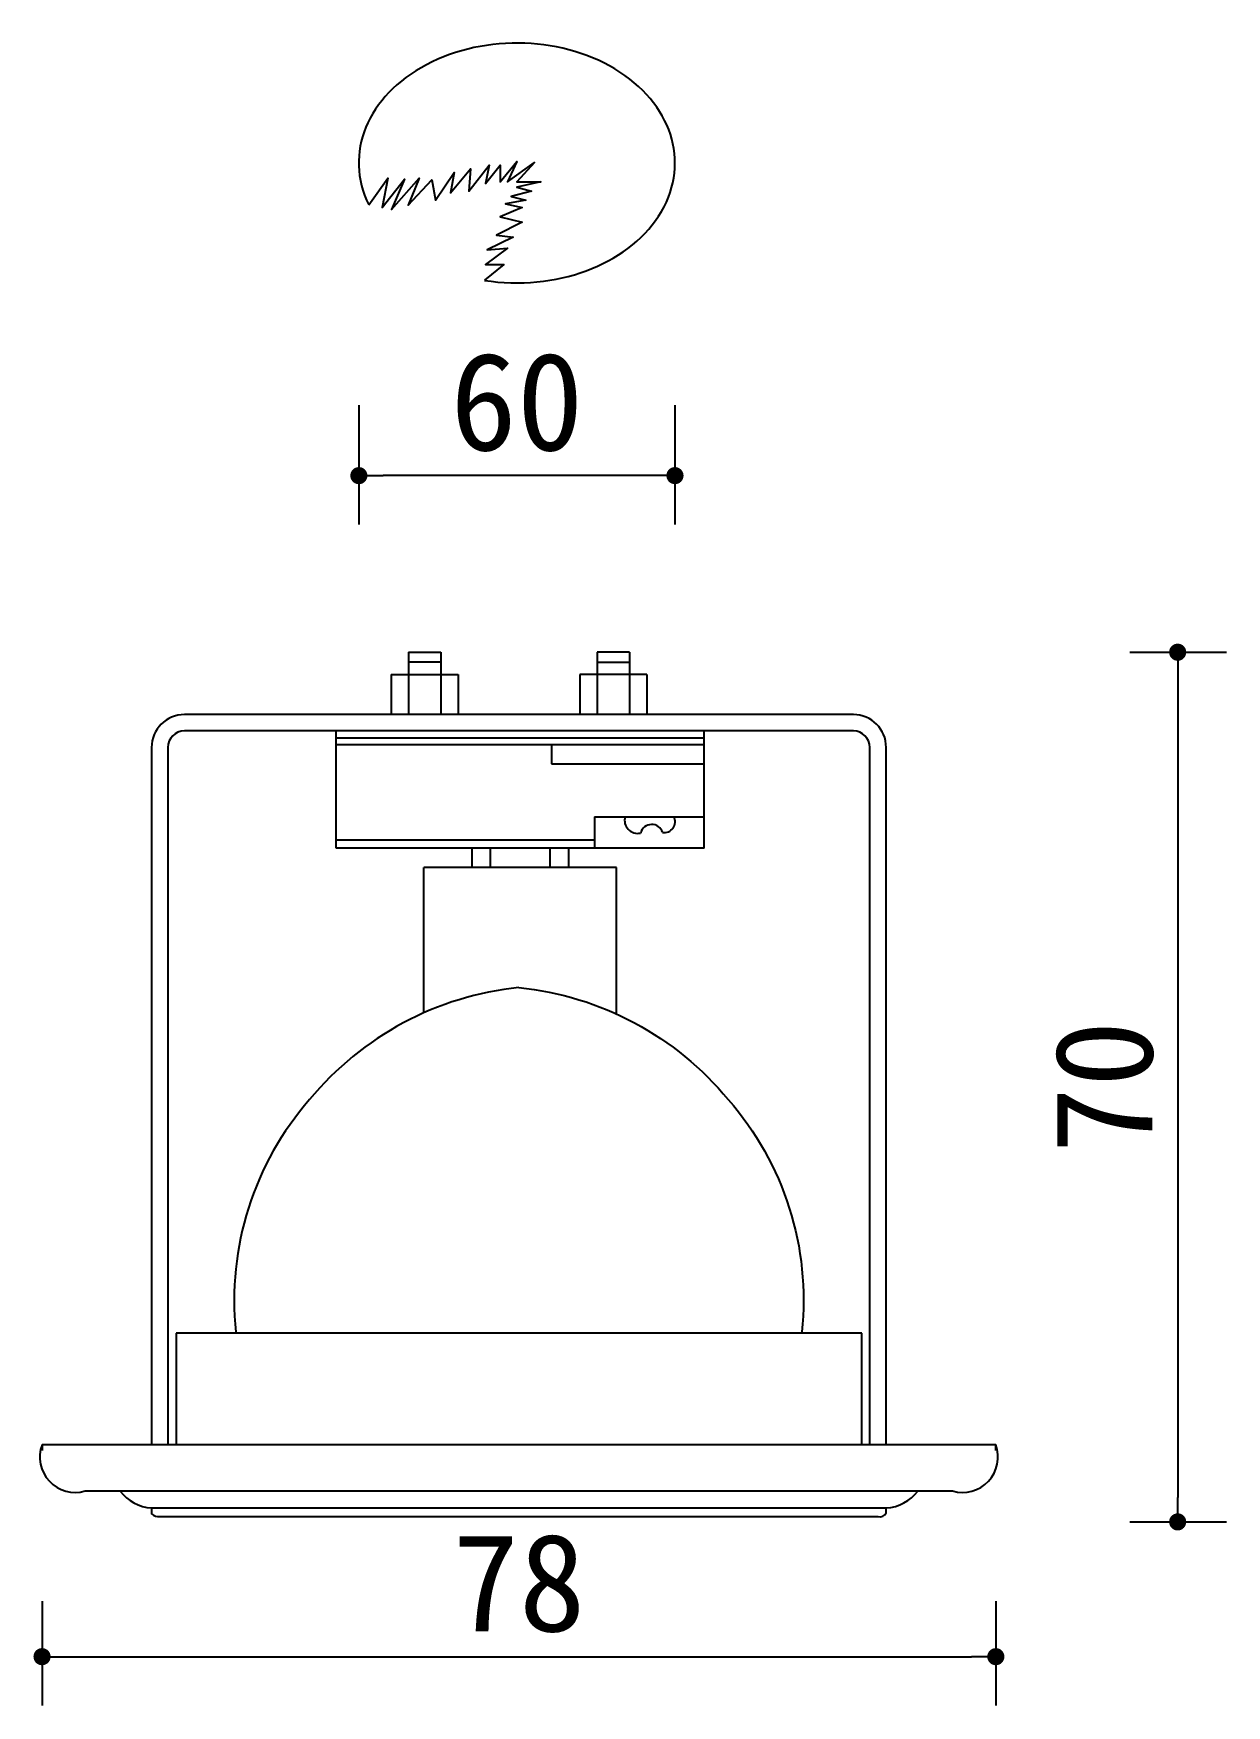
# Model space of a CAD drawing. Extents: x 569 to 667, y 97 to 233.
import ezdxf

# ---------------------------------------------------------------- set-up
doc = ezdxf.new("R2010")
doc.units = 0
doc.header["$MEASUREMENT"] = 0
doc.layers.get('0').update_dxf_attribs({"linetype": 'CONTINUOUS'})
doc.layers.get('DEFPOINTS').update_dxf_attribs({"linetype": 'CONTINUOUS'})
for name, color, linetype in [('3', 3, 'CONTINUOUS'), ('4', 4, 'CONTINUOUS'), ('DIM', 3, 'CONTINUOUS')]:
    doc.layers.add(name, color=color, linetype=linetype)
doc.styles.add('HZ', font='')
doc.styles.get('HZ').set_extended_font_data('仿宋_GB2312')
doc.dimstyles.get("Standard").update_dxf_attribs({"dimtxt": 0.18, "dimasz": 0.18, "dimexe": 0.18, "dimexo": 0.0625, "dimgap": 0.09, "dimtad": 0, "dimtih": 1, "dimtoh": 1, "dimdec": 4, "dimzin": 0, "dimtxsty": 'STANDARD', "dimcen": 0.09, "dimazin": 3, "dimtfac": 1, "dimtdec": 4, "dimtofl": 0, "dimtmove": 0, "dimatfit": 3, "dimtolj": 1, "dimtzin": 0})

# ---------------------------------------------------------------- blocks, each defined once
blk = doc.blocks.new('_DOT')
at = {"color": 0, "linetype": 'BYBLOCK'}
blk.add_line((-0.35, 0), (-1, 0), dxfattribs=at)
at = {"color": 0, "linetype": 'BYBLOCK', "const_width": 0.35}
blk.add_lwpolyline([(-0.175, 0, 1), (0.175, 0, 1)], format="xyb", close=True, dxfattribs=at)
blk = doc.blocks.new('*D4')
at = {"linetype": 'BYBLOCK'}
for p, q in [((658.95, 182.76), (666.86, 182.76)), ((662.86, 180.76), (662.86, 113.65)), ((658.95, 111.65), (666.86, 111.65))]:
    blk.add_line(p, q, dxfattribs=at)
at = {"layer": 'DEFPOINTS', "color": 0, "linetype": 'BYBLOCK'}
for p in [(654.95, 182.76), (654.95, 111.65), (662.86, 111.65)]:
    blk.add_point(p, dxfattribs=at)
at = {"linetype": 'BYBLOCK', "xscale": 2, "yscale": 2, "zscale": 2}
for p, rotation in [((662.86, 182.76), 90), ((662.86, 111.65), 270)]:
    blk.add_blockref('_DOT', p, dxfattribs=dict(at, rotation=rotation))
at = {"color": 0, "linetype": 'BYBLOCK', "insert": (656.86, 147.2), "char_height": 8, "attachment_point": 5, "rotation": 90, "style": 'HZ'}
blk.add_mtext('\\A1;70', dxfattribs=at)
blk = doc.blocks.new('*D5')
at = {"linetype": 'BYBLOCK'}
for p, q in [((569.99, 105.17), (569.99, 96.63)), ((647.99, 105.17), (647.99, 96.63)), ((571.99, 100.63), (645.99, 100.63))]:
    blk.add_line(p, q, dxfattribs=at)
at = {"layer": 'DEFPOINTS', "color": 0, "linetype": 'BYBLOCK'}
for p in [(569.99, 109.17), (647.99, 109.17), (647.99, 100.63)]:
    blk.add_point(p, dxfattribs=at)
at = {"linetype": 'BYBLOCK', "xscale": 2, "yscale": 2, "zscale": 2, "rotation": 180}
blk.add_blockref('_DOT', (569.99, 100.63), dxfattribs=at)
at = {"linetype": 'BYBLOCK', "xscale": 2, "yscale": 2, "zscale": 2}
blk.add_blockref('_DOT', (647.99, 100.63), dxfattribs=at)
at = {"color": 0, "linetype": 'BYBLOCK', "insert": (608.99, 106.63), "char_height": 8, "attachment_point": 5, "style": 'HZ'}
blk.add_mtext('\\A1;78', dxfattribs=at)
blk = doc.blocks.new('*D6')
at = {"linetype": 'BYBLOCK'}
for p, q in [((595.9, 210.26), (595.9, 200.5)), ((621.75, 210.26), (621.75, 200.5)), ((619.75, 204.5), (597.9, 204.5))]:
    blk.add_line(p, q, dxfattribs=at)
at = {"layer": 'DEFPOINTS', "color": 0, "linetype": 'BYBLOCK'}
for p in [(595.9, 214.26), (621.75, 214.26), (595.9, 204.5)]:
    blk.add_point(p, dxfattribs=at)
at = {"linetype": 'BYBLOCK', "xscale": 2, "yscale": 2, "zscale": 2, "rotation": 180}
blk.add_blockref('_DOT', (595.9, 204.5), dxfattribs=at)
at = {"linetype": 'BYBLOCK', "xscale": 2, "yscale": 2, "zscale": 2}
blk.add_blockref('_DOT', (621.75, 204.5), dxfattribs=at)
at = {"color": 0, "linetype": 'BYBLOCK', "insert": (608.82, 210.5), "char_height": 8, "attachment_point": 5, "style": 'HZ'}
blk.add_mtext('\\A1;60', dxfattribs=at)

msp = doc.modelspace()

# ---------------------------------------------------------------- linework, layer by layer
at = {"layer": '3'}
for p, q in [((602.59, 181.95), (599.96, 181.95)), ((615.38, 181.95), (618.02, 181.95)), ((636.34, 176.32), (581.63, 176.32)), ((594.05, 175.76), (624.13, 175.76)), ((580.29, 174.98), (580.29, 117.95)), ((637.69, 117.95), (637.69, 174.98)), ((594.05, 167.41), (615.17, 167.41))]:
    msp.add_line(p, q, dxfattribs=at)
for points in [[(596.71, 219.34), (598.26, 221.53), (597.81, 219.12), (599.62, 221.43), (598.57, 218.97), (600.82, 221.52), (599.92, 219.31), (601.88, 221.38), (602.18, 219.72), (603.69, 221.98), (603.39, 220.32), (605.04, 222.28), (604.89, 220.47), (606.55, 222.58), (606.25, 221.08), (607.45, 222.58), (607.45, 221.23), (608.81, 222.88), (608.05, 221.23), (610.27, 222.81), (610.27, 222.81), (608.81, 221.23), (610.77, 221.23), (608.81, 220.78), (610.01, 220.47), (608.36, 220.02), (609.56, 219.72), (607.9, 219.42), (609.26, 219.12), (607.45, 218.37), (609.26, 217.92), (607.15, 216.86), (608.51, 216.71), (606.4, 215.66), (608.05, 215.81), (606.25, 214.46), (607.75, 214.46), (606.17, 213.17)], [(578.95, 112.8), (639.03, 112.8)]]:
    msp.add_lwpolyline(points, dxfattribs=at)
for centre, radius, start, end in [((581.63, 174.98), 1.34, 90, 180), ((636.34, 174.98), 1.34, 360, 90), ((618.7, 169.02), 1.07, 164.3634, 283.1487), ((619.85, 167.74), 0.936, 18.394, 165.2975), ((620.88, 168.9), 0.879, 260.487, 27.4034)]:
    msp.add_arc(centre, radius, start, end, dxfattribs=at)
msp.add_ellipse((608.82, 222.76), major_axis=(12.93, 0), ratio=0.758153, start_param=4.506112, end_param=9.781472, dxfattribs=at)
at = {"layer": '4'}
for p, q in [((599.96, 182.76), (602.59, 182.76)), ((599.96, 182.76), (599.96, 177.66)), ((602.59, 182.76), (602.59, 177.66)), ((618.02, 182.76), (615.38, 182.76)), ((615.38, 182.76), (615.38, 177.66)), ((618.02, 182.76), (618.02, 177.66)), ((598.53, 180.93), (604.01, 180.93)), ((598.53, 180.93), (598.53, 177.66)), ((604.01, 180.93), (604.01, 177.66)), ((619.44, 180.93), (613.96, 180.93)), ((613.96, 180.93), (613.96, 177.66)), ((619.44, 180.93), (619.44, 177.66)), ((636.34, 177.66), (581.63, 177.66)), ((594.05, 166.74), (594.05, 176.32)), ((624.13, 175.18), (594.05, 175.18)), ((611.66, 175.18), (611.66, 173.64)), ((624.13, 166.74), (624.13, 176.32)), ((578.95, 174.98), (578.95, 117.95)), ((611.66, 173.64), (624.13, 173.64)), ((639.03, 117.95), (639.03, 174.98)), ((615.17, 169.3), (624.13, 169.3)), ((615.17, 169.3), (615.17, 166.74)), ((624.13, 166.74), (594.05, 166.74)), ((605.13, 166.74), (605.13, 165.15)), ((606.65, 166.74), (606.65, 165.15)), ((611.52, 166.74), (611.52, 165.15)), ((613.05, 166.74), (613.05, 165.15)), ((616.97, 165.15), (601.21, 165.15)), ((601.21, 153.28), (601.21, 165.15)), ((616.97, 153.19), (616.97, 165.15))]:
    msp.add_line(p, q, dxfattribs=at)
for points in [[(608.99, 155.34, 0.197218), (591.87, 146.18, 0.208421), (585.84, 127.18)], [(608.99, 155.34, -0.197218), (626.11, 146.18, -0.208421), (632.13, 127.18)], [(578.95, 112.8), (578.95, 112.32, 0.242021), (579.62, 112.09), (638.36, 112.09, 0.349873), (639.03, 112.38), (639.03, 112.8)]]:
    msp.add_lwpolyline(points, format="xyb", dxfattribs=at)
for points in [[(637.02, 127.09), (580.96, 127.09)], [(580.96, 127.09), (580.96, 117.95)], [(637.02, 117.95), (637.02, 127.09)], [(647.99, 117.5), (647.99, 117.95), (569.99, 117.95), (569.99, 117.5)], [(573.51, 114.18), (644.46, 114.18)]]:
    msp.add_lwpolyline(points, dxfattribs=at)
for centre, radius, start, end in [((581.63, 174.98), 2.68, 90, 180), ((636.34, 174.98), 2.68, 360, 90), ((572.7, 116.95), 2.89, 159.7802, 286.3969), ((645.27, 116.95), 2.89, 253.6031, 20.2198), ((579.14, 116.25), 3.46, 216.8283, 266.7799), ((638.83, 116.25), 3.46, 273.2201, 323.1717)]:
    msp.add_arc(centre, radius, start, end, dxfattribs=at)

# ---------------------------------------------------------------- dimensions: what is measured, and where the dimension line sits
at = {"layer": '3'}
dim = msp.add_linear_dim(base=(662.86, 111.65), p1=(654.95, 182.76), p2=(654.95, 111.65), angle=90, text='70', dimstyle='STANDARD', override={"dimscale": 4, "dimtxt": 2, "dimasz": 0.5, "dimexe": 1, "dimexo": 1, "dimgap": 0.5, "dimtad": 1, "dimtih": 0, "dimtoh": 0, "dimdec": 0, "dimtxsty": 'HZ', "dimblk1": 'DOT', "dimblk2": 'DOT', "dimsah": 1, "dimcen": 0, "dimclrd": 256, "dimclre": 256, "dimtfac": 0.5, "dimtdec": 0, "dimtofl": 1}, dxfattribs=at)
dim.commit()
dim.dimension.update_dxf_attribs({"geometry": '*D4', "text_midpoint": (656.86, 147.2)})
dim = msp.add_linear_dim(base=(647.99, 100.63), p1=(569.99, 109.17), p2=(647.99, 109.17), text='78', dimstyle='STANDARD', override={"dimscale": 4, "dimtxt": 2, "dimasz": 0.5, "dimexe": 1, "dimexo": 1, "dimgap": 0.5, "dimtad": 1, "dimtih": 0, "dimtoh": 0, "dimdec": 0, "dimtxsty": 'HZ', "dimblk1": 'DOT', "dimblk2": 'DOT', "dimsah": 1, "dimcen": 0, "dimclrd": 256, "dimclre": 256, "dimtfac": 0.5, "dimtdec": 0, "dimtofl": 1}, dxfattribs=at)
dim.commit()
dim.dimension.update_dxf_attribs({"geometry": '*D5', "text_midpoint": (608.99, 106.63)})
at = {"layer": 'DIM'}
dim = msp.add_linear_dim(base=(595.9, 197.2), p1=(621.75, 206.95), p2=(595.9, 206.95), text='60', dimstyle='STANDARD', override={"dimscale": 4, "dimtxt": 2, "dimasz": 0.5, "dimexe": 1, "dimexo": 1, "dimgap": 0.5, "dimtad": 1, "dimtih": 0, "dimtoh": 0, "dimdec": 0, "dimtxsty": 'HZ', "dimblk1": 'DOT', "dimblk2": 'DOT', "dimsah": 1, "dimcen": 0, "dimclrd": 256, "dimclre": 256, "dimtfac": 0.5, "dimtdec": 0, "dimtofl": 1}, dxfattribs=at)
dim.commit()
dim.dimension.update_dxf_attribs({"geometry": '*D6', "text_midpoint": (608.82, 203.2), "insert": (0, -7.3)})

doc.saveas('drawing.dxf')
